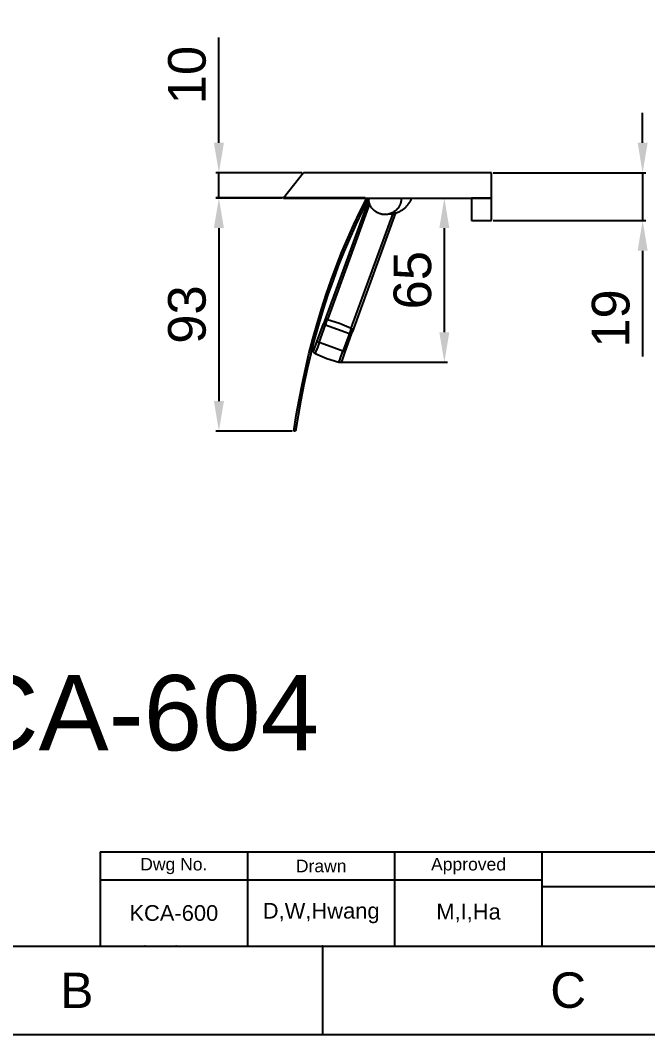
# Model space of a CAD drawing. Header units: millimetres. Extents: x 2411 to 3461, y 1233 to 2718.
# Drawn here: x 2717.4 to 2967.5, y 1233.2 to 1637.5 of the extents above; entities that cross this region are included whole.
import ezdxf

# ---------------------------------------------------------------- set-up
doc = ezdxf.new("R2010")
doc.units = ezdxf.units.MM
for name, color, linetype in [('DIM2', 3, 'Continuous'), ('form22', 7, 'Continuous'), ('main', 7, 'Continuous')]:
    doc.layers.add(name, color=color, linetype=linetype)
doc.styles.add('Arial Regular', font='arial.ttf')
doc.styles.get("Standard").update_dxf_attribs({"font": 'arial.ttf'})
doc.dimstyles.new('ISO-25', dxfattribs={"dimtxt": 2.5, "dimasz": 2.5, "dimexe": 1.25, "dimexo": 0.625, "dimtad": 1, "dimtxsty": 'Standard', "dimcen": 2.5, "dimadec": 0, "dimazin": 0, "dimtfac": 1, "dimtmove": 0, "dimatfit": 3, "dimfxl": 1, "dimarcsym": 0})

# ---------------------------------------------------------------- blocks, each defined once
blk = doc.blocks.new('*D32')
at = {"layer": 'Defpoints', "color": 0, "transparency": 16777216}
for p in [(2873.48, 1566.67), (2886.42, 1566.67), (2844.69, 1501.18)]:
    blk.add_point(p, dxfattribs=at)
at = {"layer": 'DIM2', "color": 0, "lineweight": -2, "transparency": 16777216}
for p, q in [((2874.11, 1566.67), (2887.67, 1566.67)), ((2886.42, 1513.18), (2886.42, 1554.67)), ((2845.31, 1501.18), (2887.67, 1501.18))]:
    blk.add_line(p, q, dxfattribs=at)
at = {"layer": 'DIM2', "color": 0, "transparency": 16777216}
for points in [[(2884.42, 1554.67), (2888.42, 1554.67), (2886.42, 1566.67)], [(2884.42, 1513.18), (2888.42, 1513.18), (2886.42, 1501.18)]]:
    blk.add_solid(points, dxfattribs=at)
at = {"layer": 'DIM2', "color": 0, "transparency": 16777216, "insert": (2873.77, 1533.92), "char_height": 15, "attachment_point": 5, "rotation": 90}
blk.add_mtext('65', dxfattribs=at)
blk = doc.blocks.new('*D51')
at = {"layer": 'Defpoints', "color": 0, "transparency": 16777216}
for p in [(2830.24, 1576.67), (2796.54, 1566.67), (2822.24, 1566.67)]:
    blk.add_point(p, dxfattribs=at)
at = {"layer": 'DIM2', "color": 0, "lineweight": -2, "transparency": 16777216}
for p, q in [((2796.54, 1588.67), (2796.54, 1630.69)), ((2829.62, 1576.67), (2795.29, 1576.67)), ((2796.54, 1566.67), (2796.54, 1576.67)), ((2821.62, 1566.67), (2795.29, 1566.67)), ((2796.54, 1554.67), (2796.54, 1542.67))]:
    blk.add_line(p, q, dxfattribs=at)
at = {"layer": 'DIM2', "color": 0, "transparency": 16777216}
for points in [[(2794.54, 1588.67), (2798.54, 1588.67), (2796.54, 1576.67)], [(2794.54, 1554.67), (2798.54, 1554.67), (2796.54, 1566.67)]]:
    blk.add_solid(points, dxfattribs=at)
at = {"layer": 'DIM2', "color": 0, "transparency": 16777216, "insert": (2783.88, 1615.68), "char_height": 15, "attachment_point": 5, "rotation": 90}
blk.add_mtext('10', dxfattribs=at)
blk = doc.blocks.new('*D52')
at = {"layer": 'Defpoints', "color": 0, "transparency": 16777216}
for p in [(2905.24, 1576.67), (2905.24, 1557.67), (2965.48, 1557.67)]:
    blk.add_point(p, dxfattribs=at)
at = {"layer": 'DIM2', "color": 0, "lineweight": -2, "transparency": 16777216}
for p, q in [((2965.48, 1588.67), (2965.48, 1600.67)), ((2905.87, 1576.67), (2966.73, 1576.67)), ((2965.48, 1576.67), (2965.48, 1557.67)), ((2905.87, 1557.67), (2966.73, 1557.67)), ((2965.48, 1545.67), (2965.48, 1503.56))]:
    blk.add_line(p, q, dxfattribs=at)
at = {"layer": 'DIM2', "color": 0, "transparency": 16777216}
for points in [[(2963.48, 1588.67), (2967.48, 1588.67), (2965.48, 1576.67)], [(2963.48, 1545.67), (2967.48, 1545.67), (2965.48, 1557.67)]]:
    blk.add_solid(points, dxfattribs=at)
at = {"layer": 'DIM2', "color": 0, "transparency": 16777216, "insert": (2952.82, 1518.62), "char_height": 15, "attachment_point": 5, "rotation": 90}
blk.add_mtext('19', dxfattribs=at)
blk = doc.blocks.new('*D54')
at = {"layer": 'Defpoints', "color": 0, "transparency": 16777216}
for p in [(2855.46, 1566.68), (2796.54, 1473.75), (2826.42, 1473.75)]:
    blk.add_point(p, dxfattribs=at)
at = {"layer": 'DIM2', "color": 0, "lineweight": -2, "transparency": 16777216}
for p, q in [((2854.84, 1566.68), (2795.29, 1566.68)), ((2796.54, 1554.68), (2796.54, 1485.75)), ((2825.79, 1473.75), (2795.29, 1473.75))]:
    blk.add_line(p, q, dxfattribs=at)
at = {"layer": 'DIM2', "color": 0, "transparency": 16777216}
for points in [[(2794.54, 1554.68), (2798.54, 1554.68), (2796.54, 1566.68)], [(2794.54, 1485.75), (2798.54, 1485.75), (2796.54, 1473.75)]]:
    blk.add_solid(points, dxfattribs=at)
at = {"layer": 'DIM2', "color": 0, "transparency": 16777216, "insert": (2783.87, 1520.22), "char_height": 15, "attachment_point": 5, "rotation": 90}
blk.add_mtext('93', dxfattribs=at)

msp = doc.modelspace()

# ---------------------------------------------------------------- linework, layer by layer
at = {"layer": 'form22'}
for p, q in [((2749.19, 1306.01), (3425.44, 1306.01)), ((2749.19, 1306.01), (2749.19, 1268.51)), ((2807.94, 1306.01), (2807.94, 1268.51)), ((2866.69, 1268.51), (2866.69, 1306.01)), ((2925.44, 1268.51), (2925.44, 1306.01)), ((2925.44, 1294.76), (2749.19, 1294.76)), ((2925.44, 1292.26), (3275.44, 1292.26)), ((2446.15, 1268.51), (3425.44, 1268.51)), ((2837.86, 1268.51), (2837.86, 1233.16))]:
    msp.add_line(p, q, dxfattribs=at)
msp.add_lwpolyline([(2410.79, 2718), (3460.79, 2718), (3460.79, 1233.16), (2410.79, 1233.16)], close=True, dxfattribs=at)
for p in [(2866.69, 1294.76), (2767.01, 1268.51), (2779.51, 1268.51), (2837.86, 1268.51)]:
    msp.add_point(p, dxfattribs=at)
at = {"layer": 'main'}
for p, q in [((2830.24, 1576.67), (2822.24, 1566.67)), ((2840.49, 1576.67), (2830.24, 1576.67)), ((2905.24, 1576.67), (2840.49, 1576.67)), ((2905.24, 1566.67), (2905.24, 1576.67)), ((2822.24, 1566.67), (2832.49, 1566.67)), ((2832.49, 1566.67), (2905.24, 1566.67)), ((2856.26, 1566.12), (2838.59, 1517.58)), ((2852.85, 1561.46), (2855.46, 1566.68)), ((2856.24, 1566.67), (2853.62, 1561.45)), ((2856.24, 1566.44), (2856.24, 1566.67)), ((2856.25, 1566.22), (2856.24, 1566.44)), ((2856.27, 1566), (2856.25, 1566.22)), ((2856.29, 1565.77), (2856.27, 1566)), ((2856.32, 1565.55), (2856.29, 1565.77)), ((2856.36, 1565.33), (2856.32, 1565.55)), ((2856.41, 1565.11), (2856.36, 1565.33)), ((2856.46, 1564.89), (2856.41, 1565.11)), ((2856.52, 1564.68), (2856.46, 1564.89)), ((2869.03, 1564.89), (2868.96, 1564.68)), ((2869.08, 1565.11), (2869.03, 1564.89)), ((2869.13, 1565.33), (2869.08, 1565.11)), ((2869.16, 1565.55), (2869.13, 1565.33)), ((2869.19, 1565.77), (2869.16, 1565.55)), ((2869.22, 1566), (2869.19, 1565.77)), ((2869.23, 1566.22), (2869.22, 1566)), ((2869.24, 1566.44), (2869.23, 1566.22)), ((2869.24, 1566.67), (2869.24, 1566.44)), ((2872.55, 1564.86), (2872.73, 1565.15)), ((2872.73, 1565.15), (2872.9, 1565.44)), ((2872.9, 1565.44), (2873.06, 1565.74)), ((2873.06, 1565.74), (2873.21, 1566.04)), ((2873.21, 1566.04), (2873.35, 1566.35)), ((2873.35, 1566.35), (2873.48, 1566.67)), ((2905.24, 1566.67), (2897.24, 1566.67)), ((2897.24, 1566.67), (2897.24, 1557.67)), ((2905.24, 1557.67), (2905.24, 1566.67)), ((2856.62, 1564.37), (2839.81, 1518.19)), ((2850.33, 1556.14), (2852.85, 1561.46)), ((2853.62, 1561.45), (2851.1, 1556.13)), ((2856.59, 1564.46), (2856.52, 1564.68)), ((2856.66, 1564.25), (2856.59, 1564.46)), ((2856.75, 1564.04), (2856.66, 1564.25)), ((2856.84, 1563.84), (2856.75, 1564.04)), ((2856.94, 1563.64), (2856.84, 1563.84)), ((2857.04, 1563.44), (2856.94, 1563.64)), ((2857.15, 1563.24), (2857.04, 1563.44)), ((2857.27, 1563.05), (2857.15, 1563.24)), ((2857.39, 1562.86), (2857.27, 1563.05)), ((2857.52, 1562.68), (2857.39, 1562.86)), ((2857.66, 1562.5), (2857.52, 1562.68)), ((2857.8, 1562.33), (2857.66, 1562.5)), ((2857.95, 1562.16), (2857.8, 1562.33)), ((2858.11, 1562), (2857.95, 1562.16)), ((2858.27, 1561.84), (2858.11, 1562)), ((2858.43, 1561.69), (2858.27, 1561.84)), ((2858.6, 1561.55), (2858.43, 1561.69)), ((2858.78, 1561.41), (2858.6, 1561.55)), ((2858.96, 1561.27), (2858.78, 1561.41)), ((2859.14, 1561.14), (2858.96, 1561.27)), ((2859.33, 1561.02), (2859.14, 1561.14)), ((2859.52, 1560.91), (2859.33, 1561.02)), ((2859.72, 1560.8), (2859.52, 1560.91)), ((2865.96, 1560.91), (2865.76, 1560.8)), ((2866.15, 1561.02), (2865.96, 1560.91)), ((2866.34, 1561.14), (2866.15, 1561.02)), ((2866.53, 1561.27), (2866.34, 1561.14)), ((2866.71, 1561.41), (2866.53, 1561.27)), ((2866.88, 1561.55), (2866.71, 1561.41)), ((2867.05, 1561.69), (2866.88, 1561.55)), ((2867.22, 1561.84), (2867.05, 1561.69)), ((2867.38, 1562), (2867.22, 1561.84)), ((2867.26, 1560.8), (2867.58, 1560.91)), ((2867.53, 1562.16), (2867.38, 1562)), ((2867.68, 1562.33), (2867.53, 1562.16)), ((2867.58, 1560.91), (2867.89, 1561.04)), ((2867.82, 1562.5), (2867.68, 1562.33)), ((2867.96, 1562.68), (2867.82, 1562.5)), ((2867.89, 1561.04), (2868.21, 1561.17)), ((2868.09, 1562.86), (2867.96, 1562.68)), ((2868.22, 1563.05), (2868.09, 1562.86)), ((2868.21, 1561.17), (2868.52, 1561.31)), ((2868.33, 1563.24), (2868.22, 1563.05)), ((2868.44, 1563.44), (2868.33, 1563.24)), ((2868.55, 1563.64), (2868.44, 1563.44)), ((2868.52, 1561.31), (2868.82, 1561.46)), ((2868.65, 1563.84), (2868.55, 1563.64)), ((2868.74, 1564.04), (2868.65, 1563.84)), ((2868.82, 1564.25), (2868.74, 1564.04)), ((2868.9, 1564.46), (2868.82, 1564.25)), ((2868.82, 1561.46), (2869.12, 1561.63)), ((2868.96, 1564.68), (2868.9, 1564.46)), ((2869.12, 1561.63), (2869.41, 1561.8)), ((2869.41, 1561.8), (2869.7, 1561.98)), ((2869.7, 1561.98), (2869.98, 1562.18)), ((2869.98, 1562.18), (2870.25, 1562.38)), ((2870.25, 1562.38), (2870.52, 1562.59)), ((2870.52, 1562.59), (2870.78, 1562.81)), ((2870.78, 1562.81), (2871.03, 1563.04)), ((2871.03, 1563.04), (2871.27, 1563.27)), ((2871.27, 1563.27), (2871.5, 1563.52)), ((2871.5, 1563.52), (2871.73, 1563.77)), ((2871.73, 1563.77), (2871.95, 1564.03)), ((2871.95, 1564.03), (2872.16, 1564.3)), ((2872.16, 1564.3), (2872.36, 1564.58)), ((2872.36, 1564.58), (2872.55, 1564.86)), ((2849.32, 1514.73), (2865.97, 1560.48)), ((2849.88, 1513.51), (2867.07, 1560.75)), ((2859.92, 1560.7), (2859.72, 1560.8)), ((2860.13, 1560.61), (2859.92, 1560.7)), ((2860.33, 1560.52), (2860.13, 1560.61)), ((2860.54, 1560.44), (2860.33, 1560.52)), ((2860.76, 1560.37), (2860.54, 1560.44)), ((2860.97, 1560.3), (2860.76, 1560.37)), ((2861.19, 1560.25), (2860.97, 1560.3)), ((2861.41, 1560.2), (2861.19, 1560.25)), ((2861.63, 1560.15), (2861.41, 1560.2)), ((2861.85, 1560.12), (2861.63, 1560.15)), ((2862.07, 1560.09), (2861.85, 1560.12)), ((2862.29, 1560.07), (2862.07, 1560.09)), ((2862.52, 1560.06), (2862.29, 1560.07)), ((2862.74, 1560.06), (2862.52, 1560.06)), ((2862.97, 1560.06), (2862.74, 1560.06)), ((2863.19, 1560.07), (2862.97, 1560.06)), ((2863.41, 1560.09), (2863.19, 1560.07)), ((2863.64, 1560.12), (2863.41, 1560.09)), ((2863.86, 1560.15), (2863.64, 1560.12)), ((2864.08, 1560.2), (2863.86, 1560.15)), ((2864.3, 1560.25), (2864.08, 1560.2)), ((2864.51, 1560.3), (2864.3, 1560.25)), ((2864.73, 1560.37), (2864.51, 1560.3)), ((2864.59, 1560.32), (2864.93, 1560.34)), ((2864.94, 1560.44), (2864.73, 1560.37)), ((2864.93, 1560.34), (2865.27, 1560.38)), ((2865.15, 1560.52), (2864.94, 1560.44)), ((2865.36, 1560.61), (2865.15, 1560.52)), ((2865.27, 1560.38), (2865.6, 1560.42)), ((2865.56, 1560.7), (2865.36, 1560.61)), ((2865.76, 1560.8), (2865.56, 1560.7)), ((2865.6, 1560.42), (2865.94, 1560.47)), ((2865.94, 1560.47), (2866.27, 1560.54)), ((2866.27, 1560.54), (2866.6, 1560.62)), ((2866.6, 1560.62), (2866.93, 1560.7)), ((2866.93, 1560.7), (2867.26, 1560.8)), ((2897.24, 1557.67), (2905.24, 1557.67)), ((2847.92, 1550.73), (2850.33, 1556.14)), ((2851.1, 1556.13), (2848.68, 1550.72)), ((2845.61, 1545.24), (2847.92, 1550.73)), ((2848.68, 1550.72), (2846.36, 1545.22)), ((2843.4, 1539.65), (2845.61, 1545.24)), ((2846.36, 1545.22), (2844.14, 1539.63)), ((2841.3, 1533.99), (2843.4, 1539.65)), ((2844.14, 1539.63), (2842.03, 1533.96)), ((2839.3, 1528.24), (2841.3, 1533.99)), ((2842.03, 1533.96), (2840.03, 1528.21)), ((2837.42, 1522.42), (2839.3, 1528.24)), ((2840.03, 1528.21), (2838.14, 1522.39)), ((2835.65, 1516.54), (2837.42, 1522.42)), ((2838.14, 1522.39), (2836.36, 1516.5)), ((2833.98, 1510.58), (2835.65, 1516.54)), ((2836.36, 1516.5), (2834.69, 1510.54)), ((2835.62, 1509.41), (2838.18, 1516.46)), ((2838.59, 1517.58), (2838.18, 1516.46)), ((2838.18, 1516.46), (2839.06, 1516.14)), ((2838.6, 1517.61), (2838.59, 1517.58)), ((2838.61, 1517.64), (2838.6, 1517.61)), ((2838.63, 1517.67), (2838.61, 1517.64)), ((2838.64, 1517.7), (2838.63, 1517.67)), ((2838.66, 1517.73), (2838.64, 1517.7)), ((2838.68, 1517.76), (2838.66, 1517.73)), ((2838.7, 1517.79), (2838.68, 1517.76)), ((2838.72, 1517.82), (2838.7, 1517.79)), ((2838.74, 1517.85), (2838.72, 1517.82)), ((2838.76, 1517.87), (2838.74, 1517.85)), ((2838.78, 1517.9), (2838.76, 1517.87)), ((2838.8, 1517.92), (2838.78, 1517.9)), ((2838.83, 1517.95), (2838.8, 1517.92)), ((2838.85, 1517.97), (2838.83, 1517.95)), ((2838.88, 1518), (2838.85, 1517.97)), ((2838.9, 1518.02), (2838.88, 1518)), ((2838.93, 1518.04), (2838.9, 1518.02)), ((2838.96, 1518.06), (2838.93, 1518.04)), ((2838.99, 1518.08), (2838.96, 1518.06)), ((2839.02, 1518.09), (2838.99, 1518.08)), ((2839.05, 1518.11), (2839.02, 1518.09)), ((2839.08, 1518.13), (2839.05, 1518.11)), ((2839.11, 1518.14), (2839.08, 1518.13)), ((2839.14, 1518.16), (2839.11, 1518.14)), ((2839.17, 1518.17), (2839.14, 1518.16)), ((2839.14, 1516.34), (2839.48, 1517.28)), ((2839.2, 1518.18), (2839.17, 1518.17)), ((2839.24, 1518.19), (2839.2, 1518.18)), ((2839.27, 1518.2), (2839.24, 1518.19)), ((2839.3, 1518.21), (2839.27, 1518.2)), ((2839.34, 1518.22), (2839.3, 1518.21)), ((2839.37, 1518.22), (2839.34, 1518.22)), ((2839.4, 1518.23), (2839.37, 1518.22)), ((2839.44, 1518.23), (2839.4, 1518.23)), ((2839.47, 1518.23), (2839.44, 1518.23)), ((2839.51, 1518.23), (2839.47, 1518.23)), ((2839.48, 1517.29), (2839.49, 1517.32)), ((2839.48, 1517.28), (2839.48, 1517.29)), ((2839.49, 1517.32), (2839.5, 1517.33)), ((2839.5, 1517.33), (2839.51, 1517.36)), ((2839.54, 1518.23), (2839.51, 1518.23)), ((2839.51, 1517.37), (2839.52, 1517.4)), ((2839.51, 1517.36), (2839.51, 1517.37)), ((2839.52, 1517.4), (2839.53, 1517.41)), ((2839.53, 1517.41), (2839.54, 1517.44)), ((2839.58, 1518.23), (2839.54, 1518.23)), ((2839.54, 1517.45), (2839.55, 1517.48)), ((2839.54, 1517.44), (2839.54, 1517.45)), ((2839.55, 1517.48), (2839.56, 1517.49)), ((2839.56, 1517.49), (2839.59, 1517.59)), ((2839.61, 1518.23), (2839.58, 1518.23)), ((2839.59, 1517.59), (2839.6, 1517.61)), ((2839.6, 1517.61), (2839.61, 1517.63)), ((2839.64, 1518.23), (2839.61, 1518.23)), ((2839.61, 1517.65), (2839.62, 1517.66)), ((2839.61, 1517.63), (2839.61, 1517.65)), ((2839.62, 1517.66), (2839.63, 1517.69)), ((2839.63, 1517.69), (2839.81, 1518.19)), ((2839.68, 1518.22), (2839.64, 1518.23)), ((2839.71, 1518.22), (2839.68, 1518.22)), ((2839.75, 1518.21), (2839.71, 1518.22)), ((2839.78, 1518.2), (2839.75, 1518.21)), ((2839.81, 1518.19), (2839.78, 1518.2)), ((2839.81, 1518.19), (2844.67, 1516.75)), ((2844.67, 1516.75), (2849.32, 1514.73)), ((2836.5, 1509.09), (2839.06, 1516.14)), ((2839.06, 1516.14), (2839.11, 1516.27)), ((2839.06, 1516.14), (2843.82, 1514.4)), ((2839.11, 1516.27), (2839.12, 1516.29)), ((2839.12, 1516.29), (2839.14, 1516.34)), ((2843.82, 1514.4), (2848.57, 1512.67)), ((2848.57, 1512.67), (2846.01, 1505.63)), ((2846.89, 1505.3), (2849.46, 1512.35)), ((2849.32, 1514.73), (2848.57, 1512.67)), ((2848.57, 1512.67), (2849.46, 1512.35)), ((2849.35, 1514.72), (2849.32, 1514.73)), ((2849.39, 1514.7), (2849.35, 1514.72)), ((2849.42, 1514.69), (2849.39, 1514.7)), ((2849.45, 1514.67), (2849.42, 1514.69)), ((2849.47, 1514.65), (2849.45, 1514.67)), ((2849.46, 1512.35), (2849.86, 1513.47)), ((2849.5, 1514.63), (2849.47, 1514.65)), ((2849.53, 1514.61), (2849.5, 1514.63)), ((2849.56, 1514.59), (2849.53, 1514.61)), ((2849.58, 1514.57), (2849.56, 1514.59)), ((2849.61, 1514.54), (2849.58, 1514.57)), ((2849.63, 1514.52), (2849.61, 1514.54)), ((2849.66, 1514.5), (2849.63, 1514.52)), ((2849.68, 1514.47), (2849.66, 1514.5)), ((2849.7, 1514.44), (2849.68, 1514.47)), ((2849.72, 1514.42), (2849.7, 1514.44)), ((2849.74, 1514.39), (2849.72, 1514.42)), ((2849.76, 1514.36), (2849.74, 1514.39)), ((2849.78, 1514.33), (2849.76, 1514.36)), ((2849.8, 1514.3), (2849.78, 1514.33)), ((2849.81, 1514.27), (2849.8, 1514.3)), ((2849.83, 1514.24), (2849.81, 1514.27)), ((2849.84, 1514.21), (2849.83, 1514.24)), ((2849.86, 1514.18), (2849.84, 1514.21)), ((2849.87, 1514.15), (2849.86, 1514.18)), ((2849.86, 1513.47), (2849.88, 1513.5)), ((2849.88, 1514.11), (2849.87, 1514.15)), ((2849.89, 1514.08), (2849.88, 1514.11)), ((2849.88, 1513.5), (2849.89, 1513.54)), ((2849.9, 1514.05), (2849.89, 1514.08)), ((2849.89, 1513.57), (2849.9, 1513.6)), ((2849.89, 1513.54), (2849.89, 1513.57)), ((2849.9, 1514.01), (2849.9, 1514.05)), ((2849.91, 1513.98), (2849.9, 1514.01)), ((2849.9, 1513.6), (2849.91, 1513.64)), ((2849.92, 1513.95), (2849.91, 1513.98)), ((2849.91, 1513.67), (2849.92, 1513.71)), ((2849.91, 1513.64), (2849.91, 1513.67)), ((2849.92, 1513.91), (2849.92, 1513.95)), ((2849.92, 1513.88), (2849.92, 1513.91)), ((2849.92, 1513.84), (2849.92, 1513.88)), ((2849.92, 1513.81), (2849.92, 1513.84)), ((2849.92, 1513.77), (2849.92, 1513.81)), ((2849.92, 1513.74), (2849.92, 1513.77)), ((2849.92, 1513.71), (2849.92, 1513.74)), ((2832.44, 1504.57), (2833.98, 1510.58)), ((2834.69, 1510.54), (2833.14, 1504.52)), ((2834.35, 1505.94), (2835.62, 1509.41)), ((2836.45, 1508.96), (2835.39, 1506.05)), ((2835.62, 1509.41), (2836.5, 1509.09)), ((2836.46, 1508.98), (2836.45, 1508.96)), ((2836.5, 1509.09), (2836.46, 1508.98)), ((2841.25, 1507.36), (2836.5, 1509.09)), ((2831, 1498.5), (2832.44, 1504.57)), ((2833.14, 1504.52), (2831.7, 1498.44)), ((2834.29, 1505.67), (2834.3, 1505.71)), ((2834.29, 1505.64), (2834.29, 1505.67)), ((2834.29, 1505.6), (2834.29, 1505.64)), ((2834.29, 1505.57), (2834.29, 1505.6)), ((2834.29, 1505.53), (2834.29, 1505.57)), ((2834.3, 1505.5), (2834.29, 1505.53)), ((2834.3, 1505.74), (2834.31, 1505.77)), ((2834.3, 1505.71), (2834.3, 1505.74)), ((2834.3, 1505.47), (2834.3, 1505.5)), ((2834.31, 1505.43), (2834.3, 1505.47)), ((2834.31, 1505.81), (2834.32, 1505.84)), ((2834.31, 1505.77), (2834.31, 1505.81)), ((2834.31, 1505.4), (2834.31, 1505.43)), ((2834.32, 1505.36), (2834.31, 1505.4)), ((2834.32, 1505.84), (2834.33, 1505.87)), ((2834.33, 1505.33), (2834.32, 1505.36)), ((2834.33, 1505.87), (2834.34, 1505.91)), ((2834.34, 1505.3), (2834.33, 1505.33)), ((2834.34, 1505.91), (2834.35, 1505.94)), ((2834.35, 1505.27), (2834.34, 1505.3)), ((2834.36, 1505.23), (2834.35, 1505.27)), ((2834.37, 1505.2), (2834.36, 1505.23)), ((2834.39, 1505.17), (2834.37, 1505.2)), ((2834.4, 1505.14), (2834.39, 1505.17)), ((2834.42, 1505.11), (2834.4, 1505.14)), ((2834.44, 1505.08), (2834.42, 1505.11)), ((2834.45, 1505.05), (2834.44, 1505.08)), ((2834.47, 1505.02), (2834.45, 1505.05)), ((2834.49, 1504.99), (2834.47, 1505.02)), ((2834.51, 1504.97), (2834.49, 1504.99)), ((2834.54, 1504.94), (2834.51, 1504.97)), ((2834.56, 1504.92), (2834.54, 1504.94)), ((2834.58, 1504.89), (2834.56, 1504.92)), ((2834.61, 1504.87), (2834.58, 1504.89)), ((2834.63, 1504.84), (2834.61, 1504.87)), ((2834.66, 1504.82), (2834.63, 1504.84)), ((2834.69, 1504.8), (2834.66, 1504.82)), ((2834.71, 1504.78), (2834.69, 1504.8)), ((2834.74, 1504.76), (2834.71, 1504.78)), ((2834.77, 1504.74), (2834.74, 1504.76)), ((2834.8, 1504.73), (2834.77, 1504.74)), ((2834.83, 1504.71), (2834.8, 1504.73)), ((2834.86, 1504.69), (2834.83, 1504.71)), ((2834.89, 1504.68), (2834.86, 1504.69)), ((2834.9, 1504.69), (2834.89, 1504.68)), ((2834.89, 1504.68), (2834.89, 1504.68)), ((2834.89, 1504.68), (2834.89, 1504.68)), ((2834.89, 1504.68), (2839.54, 1502.66)), ((2835.36, 1505.97), (2834.9, 1504.69)), ((2835.39, 1506.05), (2835.36, 1505.97)), ((2846.01, 1505.63), (2841.25, 1507.36)), ((2844.9, 1502.58), (2846.01, 1505.63)), ((2845.63, 1501.83), (2846.89, 1505.3)), ((2846.01, 1505.63), (2846.89, 1505.3)), ((2839.54, 1502.66), (2844.41, 1501.22)), ((2844.41, 1501.22), (2844.85, 1502.43)), ((2844.41, 1501.22), (2844.69, 1501.18)), ((2844.41, 1501.22), (2844.41, 1501.22)), ((2844.41, 1501.22), (2844.41, 1501.22)), ((2844.41, 1501.22), (2844.41, 1501.22)), ((2844.41, 1501.22), (2844.41, 1501.22)), ((2844.69, 1501.18), (2844.72, 1501.18)), ((2844.72, 1501.18), (2844.76, 1501.18)), ((2844.76, 1501.18), (2844.79, 1501.18)), ((2844.79, 1501.18), (2844.82, 1501.19)), ((2844.82, 1501.19), (2844.86, 1501.19)), ((2844.85, 1502.43), (2844.9, 1502.58)), ((2844.86, 1501.19), (2844.89, 1501.2)), ((2844.89, 1501.2), (2844.92, 1501.2)), ((2844.92, 1501.2), (2844.96, 1501.21)), ((2844.96, 1501.21), (2844.99, 1501.22)), ((2844.99, 1501.22), (2845.02, 1501.23)), ((2845.02, 1501.23), (2845.05, 1501.25)), ((2845.05, 1501.25), (2845.09, 1501.26)), ((2845.09, 1501.26), (2845.12, 1501.27)), ((2845.12, 1501.27), (2845.15, 1501.29)), ((2845.15, 1501.29), (2845.18, 1501.3)), ((2845.18, 1501.3), (2845.21, 1501.32)), ((2845.21, 1501.32), (2845.23, 1501.34)), ((2845.23, 1501.34), (2845.26, 1501.36)), ((2845.26, 1501.36), (2845.29, 1501.38)), ((2845.29, 1501.38), (2845.32, 1501.4)), ((2845.32, 1501.4), (2845.34, 1501.42)), ((2845.34, 1501.42), (2845.37, 1501.44)), ((2845.37, 1501.44), (2845.39, 1501.47)), ((2845.39, 1501.47), (2845.42, 1501.49)), ((2845.42, 1501.49), (2845.44, 1501.52)), ((2845.44, 1501.52), (2845.46, 1501.54)), ((2845.46, 1501.54), (2845.48, 1501.57)), ((2845.48, 1501.57), (2845.5, 1501.6)), ((2845.5, 1501.6), (2845.52, 1501.62)), ((2845.52, 1501.62), (2845.54, 1501.65)), ((2845.54, 1501.65), (2845.56, 1501.68)), ((2845.56, 1501.68), (2845.57, 1501.71)), ((2845.57, 1501.71), (2845.59, 1501.74)), ((2845.59, 1501.74), (2845.6, 1501.77)), ((2845.6, 1501.77), (2845.62, 1501.8)), ((2845.62, 1501.8), (2845.63, 1501.83)), ((2829.68, 1492.38), (2831, 1498.5)), ((2831.7, 1498.44), (2830.38, 1492.32)), ((2828.48, 1486.21), (2829.68, 1492.38)), ((2830.38, 1492.32), (2829.17, 1486.14)), ((2827.39, 1480), (2828.48, 1486.21)), ((2829.17, 1486.14), (2828.08, 1479.92)), ((2826.42, 1473.75), (2827.39, 1480)), ((2828.08, 1479.92), (2827.11, 1473.67)), ((2827.11, 1473.67), (2826.42, 1473.75))]:
    msp.add_line(p, q, dxfattribs=at)

# ---------------------------------------------------------------- texts
at = {"layer": 'form22', "attachment_point": 5}
for s, width, insert, char_height in [('Dwg No.', 44.2361, (2778.57, 1300.38), 5), ('Drawn', 23.5, (2837.32, 1300.38), 5), ('Approved', 23.5, (2896.07, 1300.38), 5), ('KCA-600', 23.5, (2778.57, 1281.63), 6.25), ('D,W,Hwang', 46.4141, (2837.32, 1281.63), 6.25), ('M,I,Ha', 23.5, (2896.07, 1281.63), 6.25), ('B', 10, (2739.94, 1250.83), 14.14), ('C', 10, (2935.79, 1250.83), 14.14)]:
    msp.add_mtext_dynamic_manual_height_columns(s, width=width, gutter_width=12.5, heights=[0], dxfattribs=dict(at, insert=insert, char_height=char_height))
at = {"layer": 'main', "insert": (2666.45, 1376.51), "char_height": 30, "attachment_point": 1, "style": 'Arial Regular'}
msp.add_mtext_dynamic_manual_height_columns('KCA-604', width=210.7264, gutter_width=12.5, heights=[0], dxfattribs=at)

# ---------------------------------------------------------------- dimensions: what is measured, and where the dimension line sits
at = {"layer": 'DIM2', "color": 3}
dim = msp.add_linear_dim(base=(2796.54, 1566.67), p1=(2830.24, 1576.67), p2=(2822.24, 1566.67), angle=90, dimstyle='ISO-25', override={"dimtxt": 15, "dimasz": 12, "dimgap": 5, "dimdec": 0, "dimtix": 0, "dimtmove": 0}, dxfattribs=at)
dim.commit()
dim.dimension.update_dxf_attribs({"geometry": '*D51', "text_midpoint": (2796.54, 1615.68), "dimtype": 160})
for base, p1, p2, picture, middle in [((2965.48, 1557.67), (2905.24, 1576.67), (2905.24, 1557.67), '*D52', (2952.82, 1518.62)), ((2796.54, 1473.75), (2855.46, 1566.68), (2826.42, 1473.75), '*D54', (2783.87, 1520.22)), ((2886.42, 1566.67), (2844.69, 1501.18), (2873.48, 1566.67), '*D32', (2873.77, 1533.92))]:
    dim = msp.add_linear_dim(base=base, p1=p1, p2=p2, angle=90, dimstyle='ISO-25', override={"dimtxt": 15, "dimasz": 12, "dimgap": 5, "dimdec": 0, "dimtix": 0, "dimtmove": 0}, dxfattribs=at)
    dim.commit()
    dim.dimension.update_dxf_attribs({"geometry": picture, "text_midpoint": middle})

doc.saveas('drawing.dxf')
